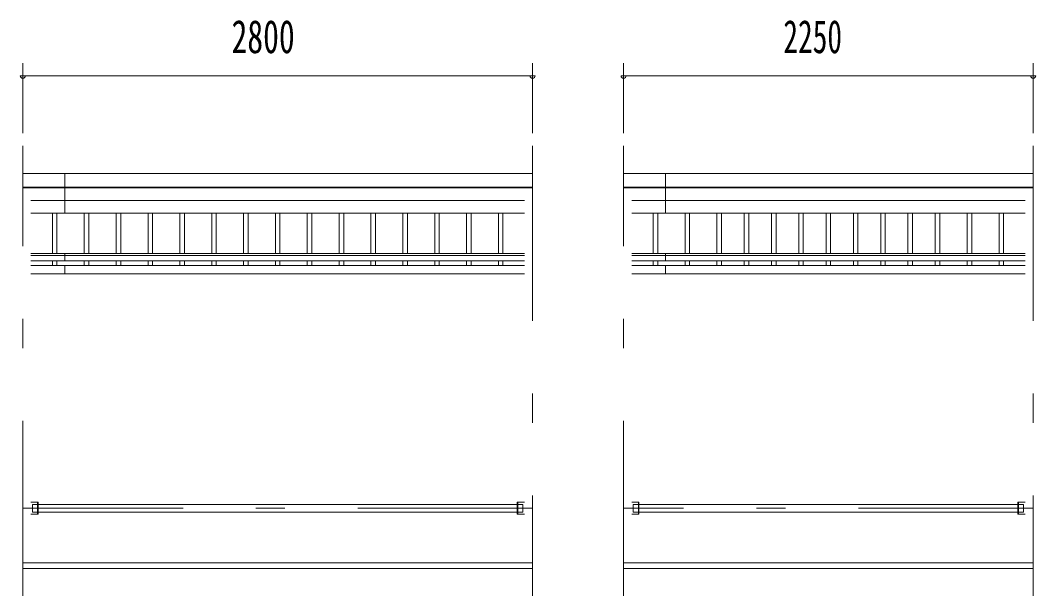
# Model space of a CAD drawing. Units: millimetres, scale not verified. Extents: x -31547 to 31550, y -14700 to 14700.
# Drawn here: x -22585 to -17007, y 2978 to 6138 of the extents above; entities that cross this region are included whole.
import ezdxf
from ezdxf.enums import TextEntityAlignment as Align

# ---------------------------------------------------------------- set-up
doc = ezdxf.new("R2010")
doc.units = ezdxf.units.MM
doc.header["$LTSCALE"] = 80
doc.linetypes.add('USER3', pattern=[24, 12, -5, 2, -5])
for name, color, linetype, lineweight in [('0-2_1-07BOLD', 7, 'Continuous', 18), ('0-3_1-27CENTER', 3, 'USER3', 18), ('0-4_1-47THIN', 4, 'Continuous', 18), ('0-5_1-57DIM', 3, 'Continuous', 18)]:
    doc.layers.add(name, color=color, linetype=linetype, lineweight=lineweight)
doc.styles.add('ＭＳ ゴシック', font='')
doc.styles.get('ＭＳ ゴシック').set_extended_font_data('MS Gothic')

msp = doc.modelspace()

# ---------------------------------------------------------------- linework, layer by layer
at = {"layer": '0-2_1-07BOLD'}
for p, q in [((-19771.13, 5296.54), (-22571.13, 5296.54)), ((-22341.13, 5296.54), (-22341.13, 5078.35)), ((-19271.13, 5296.54), (-17021.13, 5296.54)), ((-19041.13, 5078.35), (-19041.13, 5296.54)), ((-22571.13, 5221.4), (-19771.13, 5221.4)), ((-19771.13, 5217.32), (-22571.13, 5217.32)), ((-17021.13, 5221.4), (-19271.13, 5221.4)), ((-19271.13, 5217.32), (-17021.13, 5217.32)), ((-22526.58, 5147.84), (-19815.68, 5147.84)), ((-17065.68, 5147.84), (-19226.58, 5147.84)), ((-19815.68, 5078.35), (-22526.58, 5078.35)), ((-19226.58, 5078.35), (-17065.68, 5078.35)), ((-22526.58, 4856.72), (-19815.68, 4856.72)), ((-22341.13, 4856.72), (-22341.13, 4816.69)), ((-17065.68, 4856.72), (-19226.58, 4856.72)), ((-19041.13, 4856.72), (-19041.13, 4816.69)), ((-19815.68, 4846.3), (-22526.58, 4846.3)), ((-22526.58, 4816.69), (-19815.68, 4816.69)), ((-19226.58, 4846.3), (-17065.68, 4846.3)), ((-17065.68, 4816.69), (-19226.58, 4816.69)), ((-19815.68, 4790.36), (-22526.58, 4790.36)), ((-22526.58, 4745.36), (-19815.68, 4745.36)), ((-22341.13, 4790.36), (-22341.13, 4745.36)), ((-19226.58, 4790.36), (-17065.68, 4790.36)), ((-17065.68, 4745.36), (-19226.58, 4745.36)), ((-19041.13, 4790.36), (-19041.13, 4745.36)), ((-22518.63, 3436.19), (-22518.63, 3478.89)), ((-22489.79, 3424.54), (-22489.79, 3490.54)), ((-22489.78, 3490.54), (-22489.78, 3424.54)), ((-22486.59, 3424.54), (-22486.59, 3490.54)), ((-22486.58, 3478.89), (-19855.68, 3478.89)), ((-19852.48, 3424.54), (-19852.48, 3490.54)), ((-19189.78, 3490.54), (-19189.78, 3424.54)), ((-17105.68, 3478.89), (-19186.58, 3478.89)), ((-17105.67, 3490.54), (-17105.67, 3424.54)), ((-17102.48, 3424.54), (-17102.48, 3490.54)), ((-17073.62, 3478.89), (-17102.48, 3478.89)), ((-17102.47, 3490.54), (-17102.47, 3424.54)), ((-17073.63, 3436.19), (-17073.63, 3478.89)), ((-22486.58, 3424.54), (-22526.59, 3424.54)), ((-22489.78, 3436.19), (-22518.64, 3436.19)), ((-19855.68, 3436.19), (-22486.58, 3436.19)), ((-19823.63, 3436.19), (-19852.48, 3436.19)), ((-19186.58, 3436.19), (-17105.68, 3436.19)), ((-17102.48, 3436.19), (-17073.62, 3436.19)), ((-19771.13, 3157.54), (-22571.13, 3157.54)), ((-22571.13, 3127.54), (-19771.13, 3127.54)), ((-17021.13, 3157.54), (-19271.13, 3157.54)), ((-19271.13, 3127.54), (-17021.13, 3127.54))]:
    msp.add_line(p, q, dxfattribs=at)
for points in [[(-22526.59, 3490.54), (-22486.58, 3490.54), (-22486.58, 3424.54)], [(-22518.64, 3436.19), (-22518.64, 3478.89), (-22489.78, 3478.89)], [(-19815.68, 3490.54), (-19855.68, 3490.54), (-19855.68, 3424.54), (-19815.68, 3424.54)], [(-19852.48, 3478.89), (-19823.63, 3478.89), (-19823.63, 3436.19)], [(-19226.58, 3424.54), (-19186.58, 3424.54), (-19186.58, 3490.54), (-19226.58, 3490.54)], [(-19189.78, 3478.89), (-19218.63, 3478.89), (-19218.63, 3436.19), (-19189.78, 3436.19)], [(-17065.67, 3424.54), (-17105.68, 3424.54), (-17105.68, 3490.54), (-17065.67, 3490.54)]]:
    msp.add_lwpolyline(points, dxfattribs=at)
at = {"layer": '0-3_1-27CENTER'}
for p, q in [((-22571.13, 2977.54), (-22571.13, 5447.54)), ((-19771.13, 5447.54), (-19771.13, 2977.54)), ((-19271.13, 2977.54), (-19271.13, 5447.54)), ((-17021.13, 5447.54), (-17021.13, 2977.54)), ((-19771.13, 3457.54), (-22571.13, 3457.54)), ((-17021.13, 3457.54), (-19271.13, 3457.54))]:
    msp.add_line(p, q, dxfattribs=at)
at = {"layer": '0-4_1-47THIN'}
for p, q in [((-22408.62, 5078.35), (-22408.62, 4856.72)), ((-22383.62, 4856.72), (-22383.62, 5078.35)), ((-22233.63, 5078.35), (-22233.63, 4856.72)), ((-22208.63, 4856.72), (-22208.63, 5078.35)), ((-22058.63, 5078.35), (-22058.63, 4856.72)), ((-22033.63, 4856.72), (-22033.63, 5078.35)), ((-21883.63, 5078.35), (-21883.63, 4856.72)), ((-21858.62, 4856.72), (-21858.62, 5078.35)), ((-21708.63, 5078.35), (-21708.63, 4856.72)), ((-21683.63, 4856.72), (-21683.63, 5078.35)), ((-21533.63, 5078.35), (-21533.63, 4856.72)), ((-21508.63, 4856.72), (-21508.63, 5078.35)), ((-21358.63, 5078.35), (-21358.63, 4856.72)), ((-21333.63, 4856.72), (-21333.63, 5078.35)), ((-21183.63, 5078.35), (-21183.63, 4856.72)), ((-21158.63, 4856.72), (-21158.63, 5078.35)), ((-21008.63, 5078.35), (-21008.63, 4856.72)), ((-20983.63, 4856.72), (-20983.63, 5078.35)), ((-20833.63, 5078.35), (-20833.63, 4856.72)), ((-20808.63, 4856.72), (-20808.63, 5078.35)), ((-20658.63, 5078.35), (-20658.63, 4856.72)), ((-20633.63, 4856.72), (-20633.63, 5078.35)), ((-20483.63, 5078.35), (-20483.63, 4856.72)), ((-20458.62, 4856.72), (-20458.62, 5078.35)), ((-20308.63, 5078.35), (-20308.63, 4856.72)), ((-20283.63, 4856.72), (-20283.63, 5078.35)), ((-20133.63, 5078.35), (-20133.63, 4856.72)), ((-20108.62, 4856.72), (-20108.62, 5078.35)), ((-19958.63, 5078.35), (-19958.63, 4856.72)), ((-19933.63, 4856.72), (-19933.63, 5078.35)), ((-19108.63, 5078.35), (-19108.63, 4856.72)), ((-19083.63, 4856.72), (-19083.63, 5078.35)), ((-18933.63, 4856.72), (-18933.63, 5078.35)), ((-18908.63, 5078.35), (-18908.63, 4856.72)), ((-18758.63, 5078.35), (-18758.63, 4856.72)), ((-18733.63, 4856.72), (-18733.63, 5078.35)), ((-18608.63, 4856.72), (-18608.63, 5078.35)), ((-18583.63, 5078.35), (-18583.63, 4856.72)), ((-18458.63, 5078.35), (-18458.63, 4856.72)), ((-18433.63, 4856.72), (-18433.63, 5078.35)), ((-18308.63, 4856.72), (-18308.63, 5078.35)), ((-18283.63, 5078.35), (-18283.63, 4856.72)), ((-18158.63, 5078.35), (-18158.63, 4856.72)), ((-18133.63, 4856.72), (-18133.63, 5078.35)), ((-18008.63, 4856.72), (-18008.63, 5078.35)), ((-17983.63, 5078.35), (-17983.63, 4856.72)), ((-17858.63, 5078.35), (-17858.63, 4856.72)), ((-17833.63, 4856.72), (-17833.63, 5078.35)), ((-17708.63, 4856.72), (-17708.63, 5078.35)), ((-17683.63, 5078.35), (-17683.63, 4856.72)), ((-17558.63, 5078.35), (-17558.63, 4856.72)), ((-17533.63, 4856.72), (-17533.63, 5078.35)), ((-17383.63, 4856.72), (-17383.63, 5078.35)), ((-17358.63, 5078.35), (-17358.63, 4856.72)), ((-17208.63, 5078.35), (-17208.63, 4856.72)), ((-17183.63, 4856.72), (-17183.63, 5078.35)), ((-22408.62, 4790.36), (-22408.62, 4816.69)), ((-22383.62, 4816.69), (-22383.62, 4790.36)), ((-22233.63, 4790.36), (-22233.63, 4816.69)), ((-22208.63, 4816.69), (-22208.63, 4790.36)), ((-22058.63, 4790.36), (-22058.63, 4816.69)), ((-22033.63, 4816.69), (-22033.63, 4790.36)), ((-21883.63, 4790.36), (-21883.63, 4816.69)), ((-21858.62, 4816.69), (-21858.62, 4790.36)), ((-21708.63, 4790.36), (-21708.63, 4816.69)), ((-21683.63, 4816.69), (-21683.63, 4790.36)), ((-21533.63, 4790.36), (-21533.63, 4816.69)), ((-21508.63, 4816.69), (-21508.63, 4790.36)), ((-21358.63, 4790.36), (-21358.63, 4816.69)), ((-21333.63, 4816.69), (-21333.63, 4790.36)), ((-21183.63, 4790.36), (-21183.63, 4816.69)), ((-21158.63, 4816.69), (-21158.63, 4790.36)), ((-21008.63, 4790.36), (-21008.63, 4816.69)), ((-20983.63, 4816.69), (-20983.63, 4790.36)), ((-20833.63, 4790.36), (-20833.63, 4816.69)), ((-20808.63, 4816.69), (-20808.63, 4790.36)), ((-20658.63, 4790.36), (-20658.63, 4816.69)), ((-20633.63, 4816.69), (-20633.63, 4790.36)), ((-20483.63, 4790.36), (-20483.63, 4816.69)), ((-20458.62, 4816.69), (-20458.62, 4790.36)), ((-20308.63, 4790.36), (-20308.63, 4816.69)), ((-20283.63, 4816.69), (-20283.63, 4790.36)), ((-20133.63, 4790.36), (-20133.63, 4816.69)), ((-20108.62, 4816.69), (-20108.62, 4790.36)), ((-19958.63, 4790.36), (-19958.63, 4816.69)), ((-19933.63, 4816.69), (-19933.63, 4790.36)), ((-19108.63, 4816.69), (-19108.63, 4790.36)), ((-19083.63, 4790.36), (-19083.63, 4816.69)), ((-18933.63, 4790.36), (-18933.63, 4816.69)), ((-18908.63, 4816.69), (-18908.63, 4790.36)), ((-18758.63, 4816.69), (-18758.63, 4790.36)), ((-18733.63, 4790.36), (-18733.63, 4816.69)), ((-18608.63, 4790.36), (-18608.63, 4816.69)), ((-18583.63, 4816.69), (-18583.63, 4790.36)), ((-18458.63, 4816.69), (-18458.63, 4790.36)), ((-18433.63, 4790.36), (-18433.63, 4816.69)), ((-18308.63, 4790.36), (-18308.63, 4816.69)), ((-18283.63, 4816.69), (-18283.63, 4790.36)), ((-18158.63, 4816.69), (-18158.63, 4790.36)), ((-18133.63, 4790.36), (-18133.63, 4816.69)), ((-18008.63, 4790.36), (-18008.63, 4816.69)), ((-17983.63, 4816.69), (-17983.63, 4790.36)), ((-17858.63, 4816.69), (-17858.63, 4790.36)), ((-17833.63, 4790.36), (-17833.63, 4816.69)), ((-17708.63, 4790.36), (-17708.63, 4816.69)), ((-17683.63, 4816.69), (-17683.63, 4790.36)), ((-17558.63, 4816.69), (-17558.63, 4790.36)), ((-17533.63, 4790.36), (-17533.63, 4816.69)), ((-17383.63, 4790.36), (-17383.63, 4816.69)), ((-17358.63, 4816.69), (-17358.63, 4790.36)), ((-17208.63, 4816.69), (-17208.63, 4790.36)), ((-17183.63, 4790.36), (-17183.63, 4816.69))]:
    msp.add_line(p, q, dxfattribs=at)
at = {"layer": '0-5_1-57DIM'}
for p, q in [((-22571.13, 5517.54), (-22571.13, 5902.54)), ((-19771.13, 5902.54), (-19771.13, 5517.54)), ((-19271.13, 5517.54), (-19271.13, 5902.54)), ((-17021.13, 5902.54), (-17021.13, 5517.54)), ((-22557.13, 5832.54), (-22585.13, 5832.54)), ((-22571.13, 5832.54), (-19771.13, 5832.54)), ((-19757.13, 5832.54), (-19785.13, 5832.54)), ((-19257.13, 5832.54), (-19285.13, 5832.54)), ((-19271.13, 5832.54), (-17021.13, 5832.54)), ((-17007.13, 5832.54), (-17035.13, 5832.54))]:
    msp.add_line(p, q, dxfattribs=at)
for centre in [(-22571.13, 5832.54), (-19771.13, 5832.54), (-19271.13, 5832.54), (-17021.13, 5832.54)]:
    msp.add_arc(centre, 14, 180, 0, dxfattribs=at)

# ---------------------------------------------------------------- texts
at = {"layer": '0-5_1-57DIM', "color": 7, "style": 'ＭＳ ゴシック'}
for s, width, p in [('2800', 0.7, (-21424.91, 5902.54)), ('2250', 0.65, (-18393.48, 5902.54))]:
    msp.add_text(s, height=182.3, dxfattribs=dict(at, width=width)).set_placement(p, align=Align.BOTTOM_LEFT)

doc.saveas('drawing.dxf')
